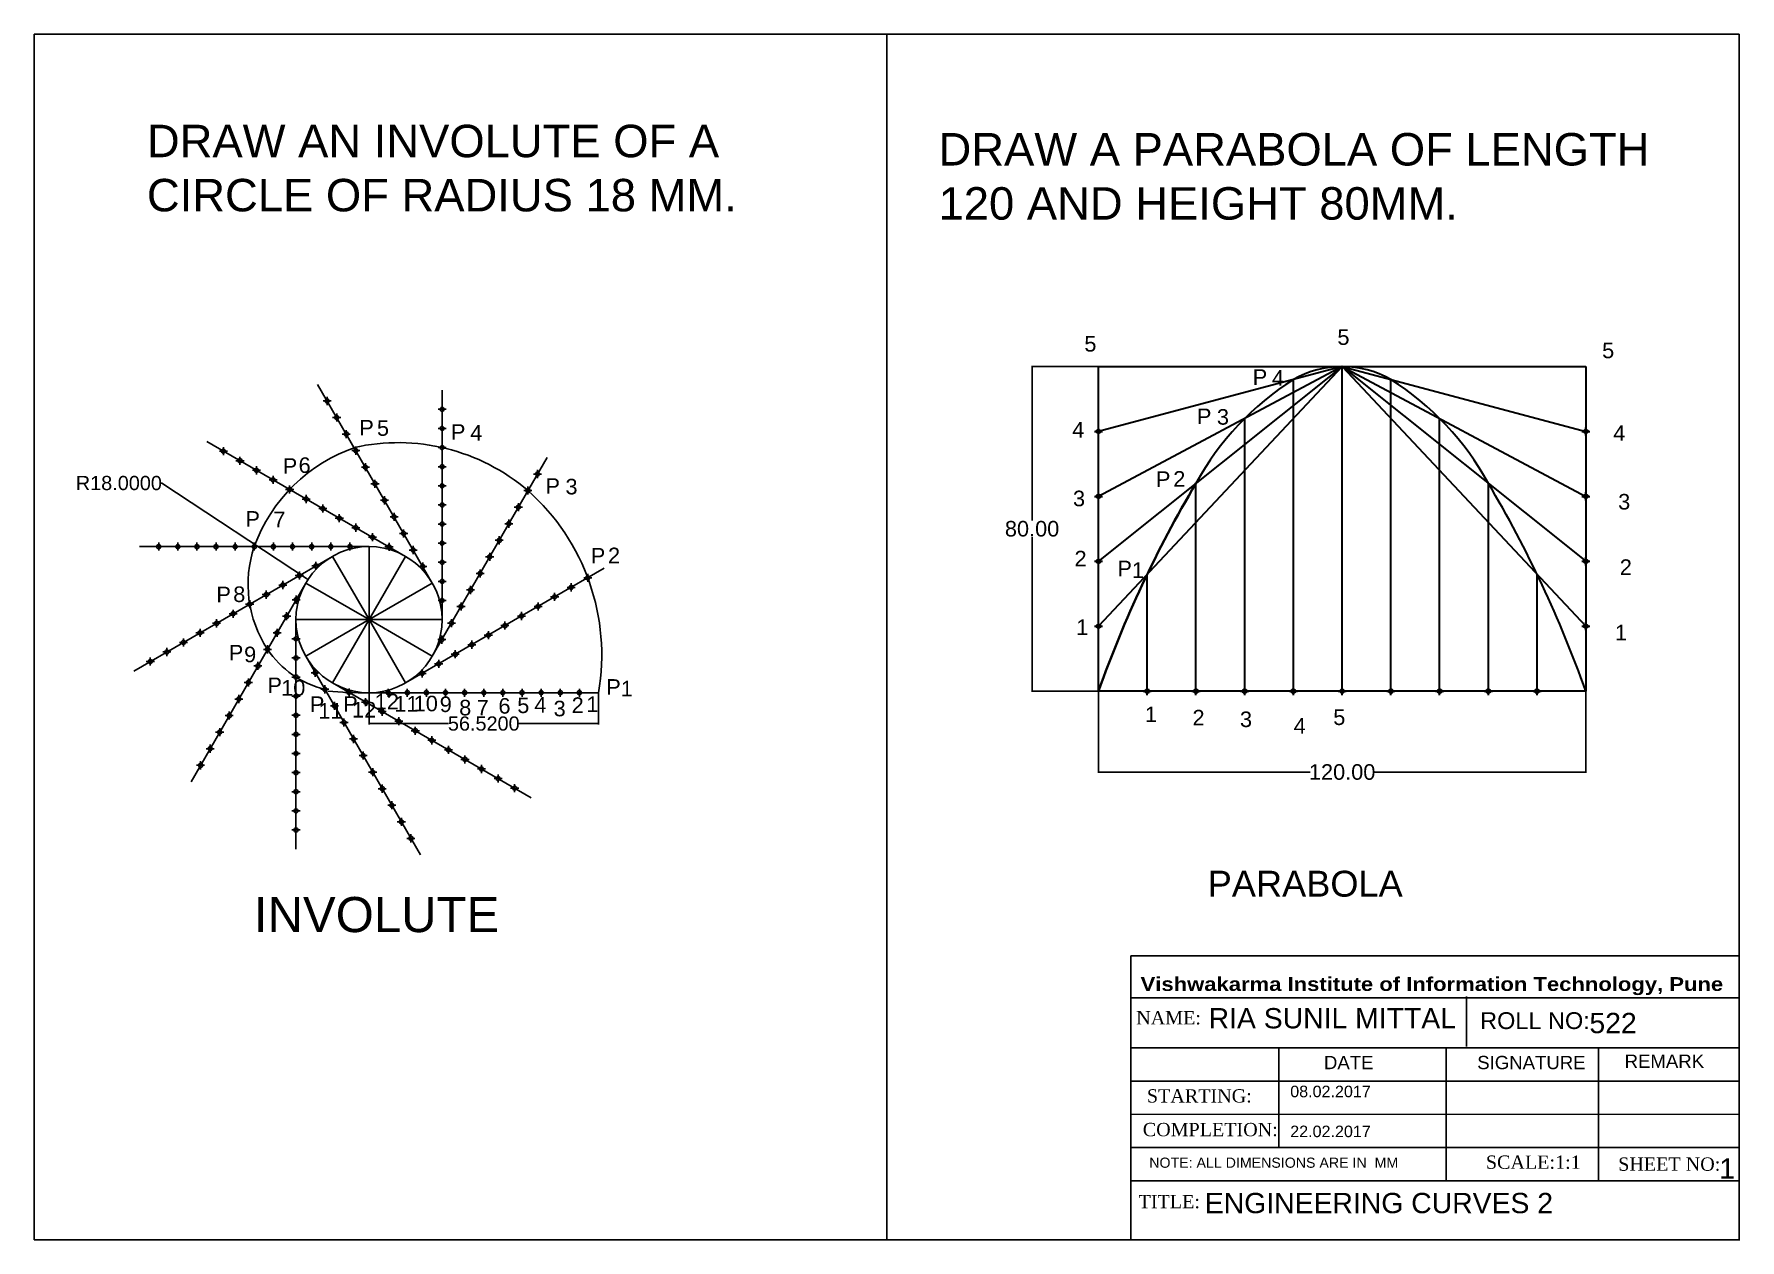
# Model space of a CAD drawing. Header units: inches. Extents: x 0 to 420, y 0 to 297.
import ezdxf

# ---------------------------------------------------------------- set-up
doc = ezdxf.new("R2010")
doc.units = ezdxf.units.IN
doc.header["$MEASUREMENT"] = 0
doc.header["$PDMODE"] = 34
doc.header["$PDSIZE"] = 1
doc.styles.get("Standard").update_dxf_attribs({"font": 'arial.ttf'})
doc.dimstyles.get("Standard").update_dxf_attribs({"dimtxt": 3.5, "dimasz": 0.18, "dimexe": 0.18, "dimexo": 0.0625, "dimgap": 0.09, "dimtad": 0, "dimtih": 1, "dimtoh": 1, "dimdec": 4, "dimzin": 0, "dimdsep": 46, "dimtxsty": 'Standard', "dimcen": 0.09, "dimadec": 0, "dimazin": 0, "dimtfac": 1, "dimtdec": 4, "dimtofl": 0, "dimtmove": 0, "dimatfit": 3, "dimfxl": 1, "dimtolj": 1, "dimtzin": 0, "dimarcsym": 0})

# ---------------------------------------------------------------- blocks, each defined once
blk = doc.blocks.new('*D20')
at = {"color": 0, "lineweight": -2, "transparency": 16777216}
for p, q in [((31.25, 186.49), (31.43, 186.49)), ((31.43, 186.49), (67.31, 162.86)), ((82.4, 152.86), (82.58, 152.86)), ((82.49, 152.77), (82.49, 152.95))]:
    blk.add_line(p, q, dxfattribs=at)
at = {"color": 0, "transparency": 16777216}
blk.add_solid([(67.33, 162.88), (67.29, 162.83), (67.46, 162.76)], dxfattribs=at)
at = {"layer": 'Defpoints', "color": 0, "transparency": 16777216}
for p in [(67.46, 162.76), (82.49, 152.86)]:
    blk.add_point(p, dxfattribs=at)
at = {"color": 0, "transparency": 16777216, "insert": (20.87, 186.49), "char_height": 3.5, "attachment_point": 5}
blk.add_mtext('\\A1;R18.0000', dxfattribs=at)
blk = doc.blocks.new('*D21')
at = {"color": 0, "lineweight": -2, "transparency": 16777216}
for p, q in [((82.49, 134.79), (82.49, 127.07)), ((139.01, 134.79), (139.01, 127.07)), ((82.67, 127.25), (102.04, 127.25)), ((138.83, 127.25), (119.46, 127.25))]:
    blk.add_line(p, q, dxfattribs=at)
at = {"color": 0, "transparency": 16777216}
for points in [[(82.67, 127.28), (82.67, 127.22), (82.49, 127.25)], [(138.83, 127.28), (138.83, 127.22), (139.01, 127.25)]]:
    blk.add_solid(points, dxfattribs=at)
at = {"layer": 'Defpoints', "color": 0, "transparency": 16777216}
for p in [(82.49, 134.86), (139.01, 134.86), (139.01, 127.25)]:
    blk.add_point(p, dxfattribs=at)
at = {"color": 0, "transparency": 16777216, "insert": (110.75, 127.25), "char_height": 3.5, "attachment_point": 5}
blk.add_mtext('\\A1;56.5200', dxfattribs=at)
blk = doc.blocks.new('*D26')
at = {"color": 0, "lineweight": -2, "transparency": 16777216}
for p, q in [((262.16, 135.19), (262.16, 115.13)), ((382.19, 135.19), (382.19, 115.13)), ((262.34, 115.31), (314.31, 115.31)), ((382.01, 115.31), (330.03, 115.31))]:
    blk.add_line(p, q, dxfattribs=at)
at = {"color": 0, "transparency": 16777216}
for points in [[(262.34, 115.34), (262.34, 115.28), (262.16, 115.31)], [(382.01, 115.34), (382.01, 115.28), (382.19, 115.31)]]:
    blk.add_solid(points, dxfattribs=at)
at = {"layer": 'Defpoints', "color": 0, "transparency": 16777216}
for p in [(262.16, 135.25), (382.19, 135.25), (382.19, 115.31)]:
    blk.add_point(p, dxfattribs=at)
at = {"color": 0, "lineweight": 30, "transparency": 16777216, "insert": (322.17, 115.31), "char_height": 3.5, "width": 27.1509, "attachment_point": 5}
blk.add_mtext('\\A1;{\\H1.0953x;120.00}', dxfattribs=at)
blk = doc.blocks.new('*D27')
at = {"color": 0, "lineweight": -2, "transparency": 16777216}
for p, q in [((262.1, 215.21), (245.62, 215.21)), ((245.8, 215.03), (245.8, 177.28)), ((245.8, 135.43), (245.8, 173.18)), ((262.1, 135.25), (245.62, 135.25))]:
    blk.add_line(p, q, dxfattribs=at)
at = {"color": 0, "transparency": 16777216}
for points in [[(245.77, 215.03), (245.83, 215.03), (245.8, 215.21)], [(245.77, 135.43), (245.83, 135.43), (245.8, 135.25)]]:
    blk.add_solid(points, dxfattribs=at)
at = {"layer": 'Defpoints', "color": 0, "transparency": 16777216}
for p in [(245.8, 215.21), (262.16, 215.21), (262.16, 135.25)]:
    blk.add_point(p, dxfattribs=at)
at = {"color": 0, "lineweight": 30, "transparency": 16777216, "insert": (245.8, 175.23), "char_height": 3.5, "width": 95.817, "attachment_point": 5}
blk.add_mtext('\\A1;{\\H1.0953x;80.00}', dxfattribs=at)

msp = doc.modelspace()

# ---------------------------------------------------------------- linework, layer by layer
for p, q in [((-0.00171, 0.08539), (-0.00171, 297.08539)), ((-0.00171, 297.08539), (419.99829, 297.08539)), ((209.99829, 297.08539), (209.99829, 0.08539)), ((419.99829, 297.08539), (419.99829, 0.08539)), ((270.13672, 70.08534), (270.13672, 0.08534)), ((270.13672, 70.08534), (419.99829, 70.08534)), ((352.78523, 47.72795), (352.78523, 60.0105)), ((-0.00171, 0.08539), (419.99829, 0.08539)), ((420.13672, 0.08534), (270.13672, 0.08534))]:
    msp.add_line(p, q)
at = {"color": 7, "lineweight": 30, "true_color": 0xffffff}
for p, q in [((262.15881, 215.2057), (382.19032, 215.2057)), ((262.15881, 135.25219), (262.15881, 215.2057)), ((322.17456, 135.25219), (322.17456, 215.2057)), ((382.19032, 215.2057), (382.19032, 135.25219)), ((382.19032, 135.25219), (262.15881, 135.25219))]:
    msp.add_line(p, q, dxfattribs=at)
at = {"color": 251, "lineweight": 30, "true_color": 0x636466}
for p, q in [((322.17456, 215.2057), (262.15881, 199.215)), ((322.17456, 215.2057), (262.15881, 183.22429)), ((322.17456, 215.2057), (262.15881, 167.23359)), ((322.17456, 215.2057), (262.15881, 151.24289)), ((322.17456, 215.2057), (382.19032, 199.215)), ((322.17456, 215.2057), (382.19032, 183.22429)), ((322.17456, 215.2057), (382.19032, 167.23359)), ((322.17456, 215.2057), (382.19032, 151.24289)), ((310.17141, 135.25219), (310.17141, 212.00756)), ((334.17771, 135.25219), (334.17771, 212.00756)), ((298.16826, 135.25219), (298.16826, 202.41314)), ((346.18086, 135.25219), (346.18086, 202.41314)), ((286.16511, 135.25219), (286.16511, 186.42243)), ((358.18401, 135.25219), (358.18401, 186.42243)), ((274.16196, 135.25219), (274.16196, 164.03545)), ((370.18716, 135.25219), (370.18716, 164.03545))]:
    msp.add_line(p, q, dxfattribs=at)
at = {"color": 252, "true_color": 0x939598}
for p, q in [((98.07902, 161.85674), (69.81902, 210.80449)), ((100.49056, 152.85674), (100.49056, 209.37674)), ((91.49056, 168.44519), (42.5428, 196.70519)), ((98.07902, 143.85674), (126.33902, 192.80449)), ((73.49056, 168.44519), (24.5428, 140.18519)), ((82.49056, 170.85674), (25.97056, 170.85674)), ((82.49056, 152.85674), (73.49056, 168.44519)), ((82.49056, 152.85674), (82.49056, 170.85674)), ((82.49056, 152.85674), (91.49056, 168.44519)), ((91.49056, 137.26828), (140.43831, 165.52828)), ((66.9021, 161.85674), (38.6421, 112.90898)), ((82.49056, 152.85674), (66.9021, 161.85674)), ((82.49056, 152.85674), (98.07902, 161.85674)), ((82.49056, 152.85674), (64.49056, 152.85674)), ((64.49056, 152.85674), (64.49056, 96.33674)), ((82.49056, 152.85674), (66.9021, 143.85674)), ((82.49056, 152.85674), (73.49056, 137.26828)), ((82.49056, 152.85674), (100.49056, 152.85674)), ((82.49056, 152.85674), (82.49056, 134.85674)), ((82.49056, 152.85674), (91.49056, 137.26828)), ((82.49056, 152.85674), (98.07902, 143.85674)), ((66.9021, 143.85674), (95.1621, 94.90898)), ((73.49056, 137.26828), (122.43831, 109.00828)), ((82.49056, 134.85674), (139.01056, 134.85674))]:
    msp.add_line(p, q, dxfattribs=at)
at = {"color": 7}
for p, q in [((420.13672, 59.68649), (270.13672, 59.68649)), ((420.13672, 47.40394), (270.13672, 47.40394)), ((306.61304, 47.40394), (306.61304, 22.83882)), ((347.82348, 47.40394), (347.82348, 14.65045)), ((420.13672, 39.21556), (270.13672, 39.21556)), ((420.13672, 30.97713), (270.13672, 31.02683)), ((420.13672, 22.83882), (270.13672, 22.83882)), ((420.13672, 14.65045), (270.13672, 14.65045))]:
    msp.add_line(p, q, dxfattribs=at)
at = {"color": 7, "true_color": 0xffffff}
msp.add_line((385.34107, 47.40394), (385.34107, 14.65045), dxfattribs=at)
at = {"color": 6}
msp.add_circle((82.49056, 152.85674), 18, dxfattribs=at)
at = {"color": 240, "lineweight": 30, "true_color": 0xed1f24}
for centre, radius, start, end in [((322.17456, 191.08172), 24.12398, 60.161231, 119.8387793), ((347.7381, 152.70404), 70.20088, 122.3528184, 151.2941515), ((296.61102, 152.70404), 70.20088, 28.7058485, 57.6471816), ((107.44082, 37.57099), 291.59716, 19.5717361, 30.6951059)]:
    msp.add_arc(centre, radius, start, end, dxfattribs=at)
at = {"color": 240, "true_color": 0xed1f24}
for centre, radius, start, end in [((92.19215, 157.10044), 40.3772, 108.711503, 160.0807909), ((89.64592, 147.24406), 49.21243, 49.4660412, 102.7303965), ((85.59362, 144.1378), 54.21723, 350.1434005, 48.3446345), ((81.7118, 161.51962), 29.02414, 161.2341239, 213.4037206), ((77.26059, 158.87227), 23.85196, 213.9814643, 256.3014061), ((80.9338, 220.85159), 86.00414, 264.2661449, 270.8963446)]:
    msp.add_arc(centre, radius, start, end, dxfattribs=at)
at = {"color": 240, "lineweight": 35, "true_color": 0xed1f24}
msp.add_arc((536.90831, 37.57099), 291.59716, 149.304894, 160.4282638, dxfattribs=at)
at = {"color": 4, "lineweight": 30}
msp.add_arc((286.16511, 186.42243), 1.271057486462604e-13, 325.1748391, 26.5650512, dxfattribs=at)
at = {"color": 252, "true_color": 0x939598}
for p in [(72.17402, 206.72551), (74.52902, 202.64653), (100.49056, 204.66674), (76.88402, 198.56755), (100.49056, 199.95674), (46.62178, 194.35019), (79.23902, 194.48857), (100.49056, 195.24674), (50.70076, 191.99519), (54.77974, 189.64019), (81.59402, 190.40959), (100.49056, 190.53674), (123.98402, 188.72551), (58.85872, 187.28519), (62.9377, 184.93019), (83.94902, 186.33061), (100.49056, 185.82674), (121.62902, 184.64653), (67.01668, 182.57519), (71.09566, 180.22019), (86.30402, 182.25163), (100.49056, 181.11674), (119.27402, 180.56755), (75.17464, 177.86519), (88.65902, 178.17265), (100.49056, 176.40674), (116.91902, 176.48857), (79.25362, 175.51019), (83.3326, 173.15519), (91.01402, 174.09367), (100.49056, 171.69674), (114.56402, 172.40959), (30.68056, 170.85674), (35.39056, 170.85674), (40.10056, 170.85674), (44.81056, 170.85674), (49.52056, 170.85674), (54.23056, 170.85674), (58.94056, 170.85674), (63.65056, 170.85674), (68.36056, 170.85674), (73.07056, 170.85674), (77.78056, 170.85674), (87.41158, 170.80019), (93.36902, 170.01469), (112.20902, 168.33061), (65.3326, 163.73519), (69.41158, 166.09019), (95.72402, 165.93572), (100.49056, 166.98674), (109.85402, 164.25163), (136.35933, 163.17328), (57.17464, 159.02519), (61.25362, 161.38019), (100.49056, 162.27674), (107.49902, 160.17265), (132.28035, 160.81828), (53.09566, 156.67019), (64.5471, 157.77776), (100.49056, 157.56674), (105.14402, 156.09367), (124.1224, 156.10828), (128.20137, 158.46328), (44.9377, 151.96019), (49.01668, 154.31519), (62.1921, 153.69878), (102.78902, 152.01469), (115.96444, 151.39828), (120.04342, 153.75328), (36.77974, 147.25019), (40.85872, 149.60519), (59.8371, 149.6198), (64.49056, 148.14674), (100.43402, 147.93572), (107.80648, 146.68828), (111.88546, 149.04328), (28.62178, 142.54019), (32.70076, 144.89519), (57.4821, 145.54082), (64.49056, 143.43674), (103.7275, 144.33328), (55.1271, 141.46184), (64.49056, 138.72674), (69.2571, 139.77776), (95.56954, 139.62328), (99.64852, 141.97828), (52.7721, 137.38286), (64.49056, 134.01674), (71.6121, 135.69878), (77.56954, 134.91328), (87.20056, 134.85674), (91.91056, 134.85674), (96.62056, 134.85674), (101.33056, 134.85674), (106.04056, 134.85674), (110.75056, 134.85674), (115.46056, 134.85674), (120.17056, 134.85674), (124.88056, 134.85674), (129.59056, 134.85674), (134.30056, 134.85674), (50.4171, 133.30388), (64.49056, 129.30674), (73.9671, 131.6198), (81.64852, 132.55828), (85.7275, 130.20328), (48.0621, 129.2249), (76.3221, 127.54082), (89.80648, 127.84828), (93.88546, 125.49328), (43.3521, 121.06694), (45.7071, 125.14592), (64.49056, 124.59674), (78.6771, 123.46184), (97.96444, 123.13828), (40.9971, 116.98796), (64.49056, 119.88674), (81.0321, 119.38286), (102.04342, 120.78328), (106.1224, 118.42828), (64.49056, 115.17674), (83.3871, 115.30388), (110.20137, 116.07328), (114.28035, 113.71828), (64.49056, 110.46674), (85.7421, 111.2249), (118.35933, 111.36328), (64.49056, 105.75674), (88.0971, 107.14592), (64.49056, 101.04674), (90.4521, 103.06694), (92.8071, 98.98796)]:
    msp.add_point(p, dxfattribs=at)
at = {"color": 7, "lineweight": 30, "true_color": 0xffffff}
for p in [(262.15881, 199.215), (382.19032, 199.215), (262.15881, 183.22429), (382.19032, 183.22429), (262.15881, 167.23359), (382.19032, 167.23359), (262.15881, 151.24289), (382.19032, 151.24289), (274.16196, 135.25219), (286.16511, 135.25219), (298.16826, 135.25219), (310.17141, 135.25219), (322.17456, 135.25219), (334.17771, 135.25219), (346.18086, 135.25219), (358.18401, 135.25219), (370.18716, 135.25219)]:
    msp.add_point(p, dxfattribs=at)

# ---------------------------------------------------------------- texts
at = {"color": 241, "true_color": 0xf7abae}
for s, height, p in [('5', 3.83343, (258.67541, 218.88902)), ('5', 3.83343, (321.00495, 220.52794)), ('5', 3.83343, (386.20493, 217.2501)), ('P', 3.83343, (300.14375, 210.68917)), ('4', 3.83343, (304.88274, 210.47928)), ('P', 3.83343, (80.09357, 198.22099)), ('5', 3.83343, (84.43795, 198.13731)), ('P', 3.83343, (286.40165, 201.02521)), ('3', 3.83343, (291.32397, 200.88384)), ('P', 3.83343, (102.66025, 197.17411)), ('4', 3.83343, (107.39925, 196.96421)), ('4', 3.83343, (255.67449, 197.71697)), ('4', 3.83343, (388.94633, 196.91402)), ('P', 3.83343, (61.23428, 188.79902)), ('6', 3.83343, (65.13681, 188.9978)), ('P', 3.83343, (276.30483, 185.55466)), ('2', 3.83343, (280.57256, 185.61662)), ('P', 3.83343, (125.94924, 183.85413)), ('3', 3.83343, (130.87156, 183.71277)), ('3', 3.83343, (255.87612, 180.79385)), ('3', 3.83343, (390.15611, 179.99089)), ('P', 3.83343, (52.04641, 175.7532)), ('7', 3.83343, (58.91111, 175.6069)), ('P', 3.83343, (137.09593, 166.69612)), ('2', 3.83343, (141.36367, 166.75808)), ('2', 3.83343, (256.2505, 165.98092)), ('P', 3.83343, (266.81379, 163.55489)), ('1', 3.83343, (270.38164, 163.15241)), ('2', 3.83343, (390.55936, 163.87364)), ('P', 3.83343, (44.8911, 157.1547)), ('8', 3.83343, (49.03075, 157.20156)), ('1', 3.83343, (256.65314, 149.08351)), ('1', 3.83343, (389.34959, 147.75639)), ('P', 3.83343, (47.95372, 142.82041)), ('9', 3.83343, (51.72115, 142.37285)), ('P', 3.83343, (57.46397, 134.76744)), ('10', 3.833432, (60.84502, 134.14445)), ('12', 3.833432, (83.89566, 130.76014)), ('P', 3.83343, (140.92579, 134.36577)), ('1', 3.83343, (144.49363, 133.96329)), ('P', 3.83343, (67.92165, 130.12345)), ('11', 3.833432, (70.02315, 128.46714)), ('P', 3.83343, (76.12892, 130.15521)), ('12', 3.833432, (78.30205, 128.75562)), ('11', 3.833432, (88.72174, 130.22862)), ('10', 3.833432, (93.49048, 130.28539)), ('9', 3.83343, (99.89789, 130.09517)), ('8', 3.83343, (104.69309, 129.28316)), ('7', 3.83343, (109.01797, 129.27168)), ('6', 3.83343, (114.36201, 129.70476)), ('5', 3.83343, (118.99273, 129.8487)), ('4', 3.83343, (123.2018, 129.95554)), ('3', 3.83343, (127.95035, 129.05383)), ('2', 3.83343, (132.40182, 129.88533)), ('1', 3.83343, (136.02418, 130.12039)), ('1', 3.83343, (273.61412, 127.60982)), ('2', 3.83343, (285.30865, 126.80395)), ('3', 3.83343, (297.00317, 126.40102)), ('5', 3.83343, (319.97979, 126.90483)), ('4', 3.83343, (310.23098, 124.7893))]:
    msp.add_text(s, height=height, dxfattribs=at).set_placement(p)
at = {"color": 1}
msp.add_text('INVOLUTE', height=8.651713, dxfattribs=at).set_placement((54.13255, 75.89258))
at = {"color": 51, "true_color": 0xf8f6b0}
for s, p in [('08.02.2017', (309.38768, 35.22749)), ('22.02.2017', (309.38768, 25.38764))]:
    msp.add_text(s, height=2.837543, dxfattribs=at).set_placement(p)
at = {"color": 3, "char_height": 8.0001, "attachment_point": 1}
for s, width, gutter_width, insert in [('DRAW AN INVOLUTE OF A CIRCLE OF RADIUS 18 MM.', 150.9495045, 25, (27.77713, 274.75929)), ('DRAW A PARABOLA OF LENGTH 120 AND HEIGHT 80MM.', 186.5441034, 19.16716, (222.76235, 272.72211))]:
    msp.add_mtext_dynamic_manual_height_columns(s, width=width, gutter_width=gutter_width, heights=[0], dxfattribs=dict(at, insert=insert))
at = {"color": 1, "insert": (289.05625, 91.01116), "char_height": 6.3793, "attachment_point": 1}
msp.add_mtext_dynamic_manual_height_columns('PARABOLA', width=84.5716767, gutter_width=19.16716, heights=[0], dxfattribs=at)
at = {"color": 7, "attachment_point": 1}
for s, insert, char_height, width in [('{\\fArial Black|b0|i0|c0|p34;Vishwakarma Institute of Information Technology, Pune}', (272.52997, 64.799), 3.3932628, 150.1832961), ('{\\fTimes New Roman|b0|i0|c0|p18;NAME:}', (271.45139, 56.42816), 3.2753486, 146.4562519), ('DATE', (317.69255, 45.41013), 3.275349, 10.791), ('SIGNATURE', (355.44429, 45.41013), 3.275349, 10.791), ('REMARK', (391.74385, 45.7391), 3.275349, 10.791), ('{\\fTimes New Roman|b0|i0|c0|p18;STARTING:}', (274.08049, 37.19333), 3.2753486, 10.791), ('{\\fTimes New Roman|b0|i0|c0|p18;COMPLETION:}', (273.06644, 28.90197), 3.2753486, 10.791), ('{\\fTimes New Roman|b0|i0|c0|p18;SCALE:1:1}', (357.57502, 20.86685), 3.2753486, 10.791), ('{\\fTimes New Roman|b0|i0|c0|p18;SHEET NO:}', (390.1684, 20.39094), 3.2753486, 36.0616299), ('{\\fTimes New Roman|b0|i0|c0|p18;TITLE:}', (272.03556, 11.15339), 3.2753486, 177.6465479)]:
    msp.add_mtext(s, dxfattribs=dict(at, insert=insert, char_height=char_height, width=width))
at = {"color": 51, "true_color": 0xf8f6b0, "char_height": 5, "attachment_point": 1}
for s, width, heights, insert in [('RIA SUNIL MITTAL', 75.564576, [0], (289.28368, 57.18141)), ('522', 25.7976139, [0], (383.07363, 56.00047)), ('ENGINEERING CURVES 2', 98.9048609, [8.26571], (288.34927, 11.66073))]:
    msp.add_mtext_dynamic_manual_height_columns(s, width=width, gutter_width=25, heights=heights, dxfattribs=dict(at, insert=insert))
at = {"insert": (356.15158, 56.1642), "char_height": 4.1417, "attachment_point": 1}
msp.add_mtext_dynamic_manual_height_columns('ROLL NO:', width=31.9616526, gutter_width=25, heights=[11.77106], dxfattribs=at)
at = {"attachment_point": 1}
for s, insert, char_height, width in [('NOTE: ALL DIMENSIONS ARE IN  MM', (274.66179, 20.35168), 2.5, 65.06872), ('1', (415.07023, 20.16272), 5, 3.6687416)]:
    msp.add_mtext(s, dxfattribs=dict(at, insert=insert, char_height=char_height, width=width))

# ---------------------------------------------------------------- dimensions: what is measured, and where the dimension line sits
at = {"color": 51, "lineweight": 30, "true_color": 0xf8f6b0}
dim = msp.add_linear_dim(base=(245.79906, 215.2057), p1=(262.15881, 135.25219), p2=(262.15881, 215.2057), angle=90, text='{\\H1.0953x;80.00}', dimstyle='Standard', dxfattribs=at)
dim.commit()
dim.dimension.update_dxf_attribs({"geometry": '*D27', "text_midpoint": (245.79906, 175.22894)})
at = {"color": 254, "true_color": 0xfeeab9}
dim = msp.add_radius_dim(center=(82.49056, 152.85674), mpoint=(67.45885, 162.75865), dimstyle='Standard', dxfattribs=at)
dim.commit()
dim.dimension.update_dxf_attribs({"geometry": '*D20', "text_midpoint": (20.86901, 186.49048), "dimtype": 164})
at = {"color": 51, "true_color": 0xf8f6b0}
dim = msp.add_linear_dim(base=(139.01056, 127.25226), p1=(82.49056, 134.85674), p2=(139.01056, 134.85674), dimstyle='Standard', dxfattribs=at)
dim.commit()
dim.dimension.update_dxf_attribs({"geometry": '*D21', "text_midpoint": (110.75056, 127.25226)})
at = {"color": 51, "lineweight": 30, "true_color": 0xf8f6b0}
dim = msp.add_linear_dim(base=(382.19032, 115.31155), p1=(262.15881, 135.25219), p2=(382.19032, 135.25219), text='{\\H1.0953x;120.00}', dimstyle='Standard', dxfattribs=at)
dim.commit()
dim.dimension.update_dxf_attribs({"geometry": '*D26', "text_midpoint": (322.17456, 115.31155)})

doc.saveas('drawing.dxf')
